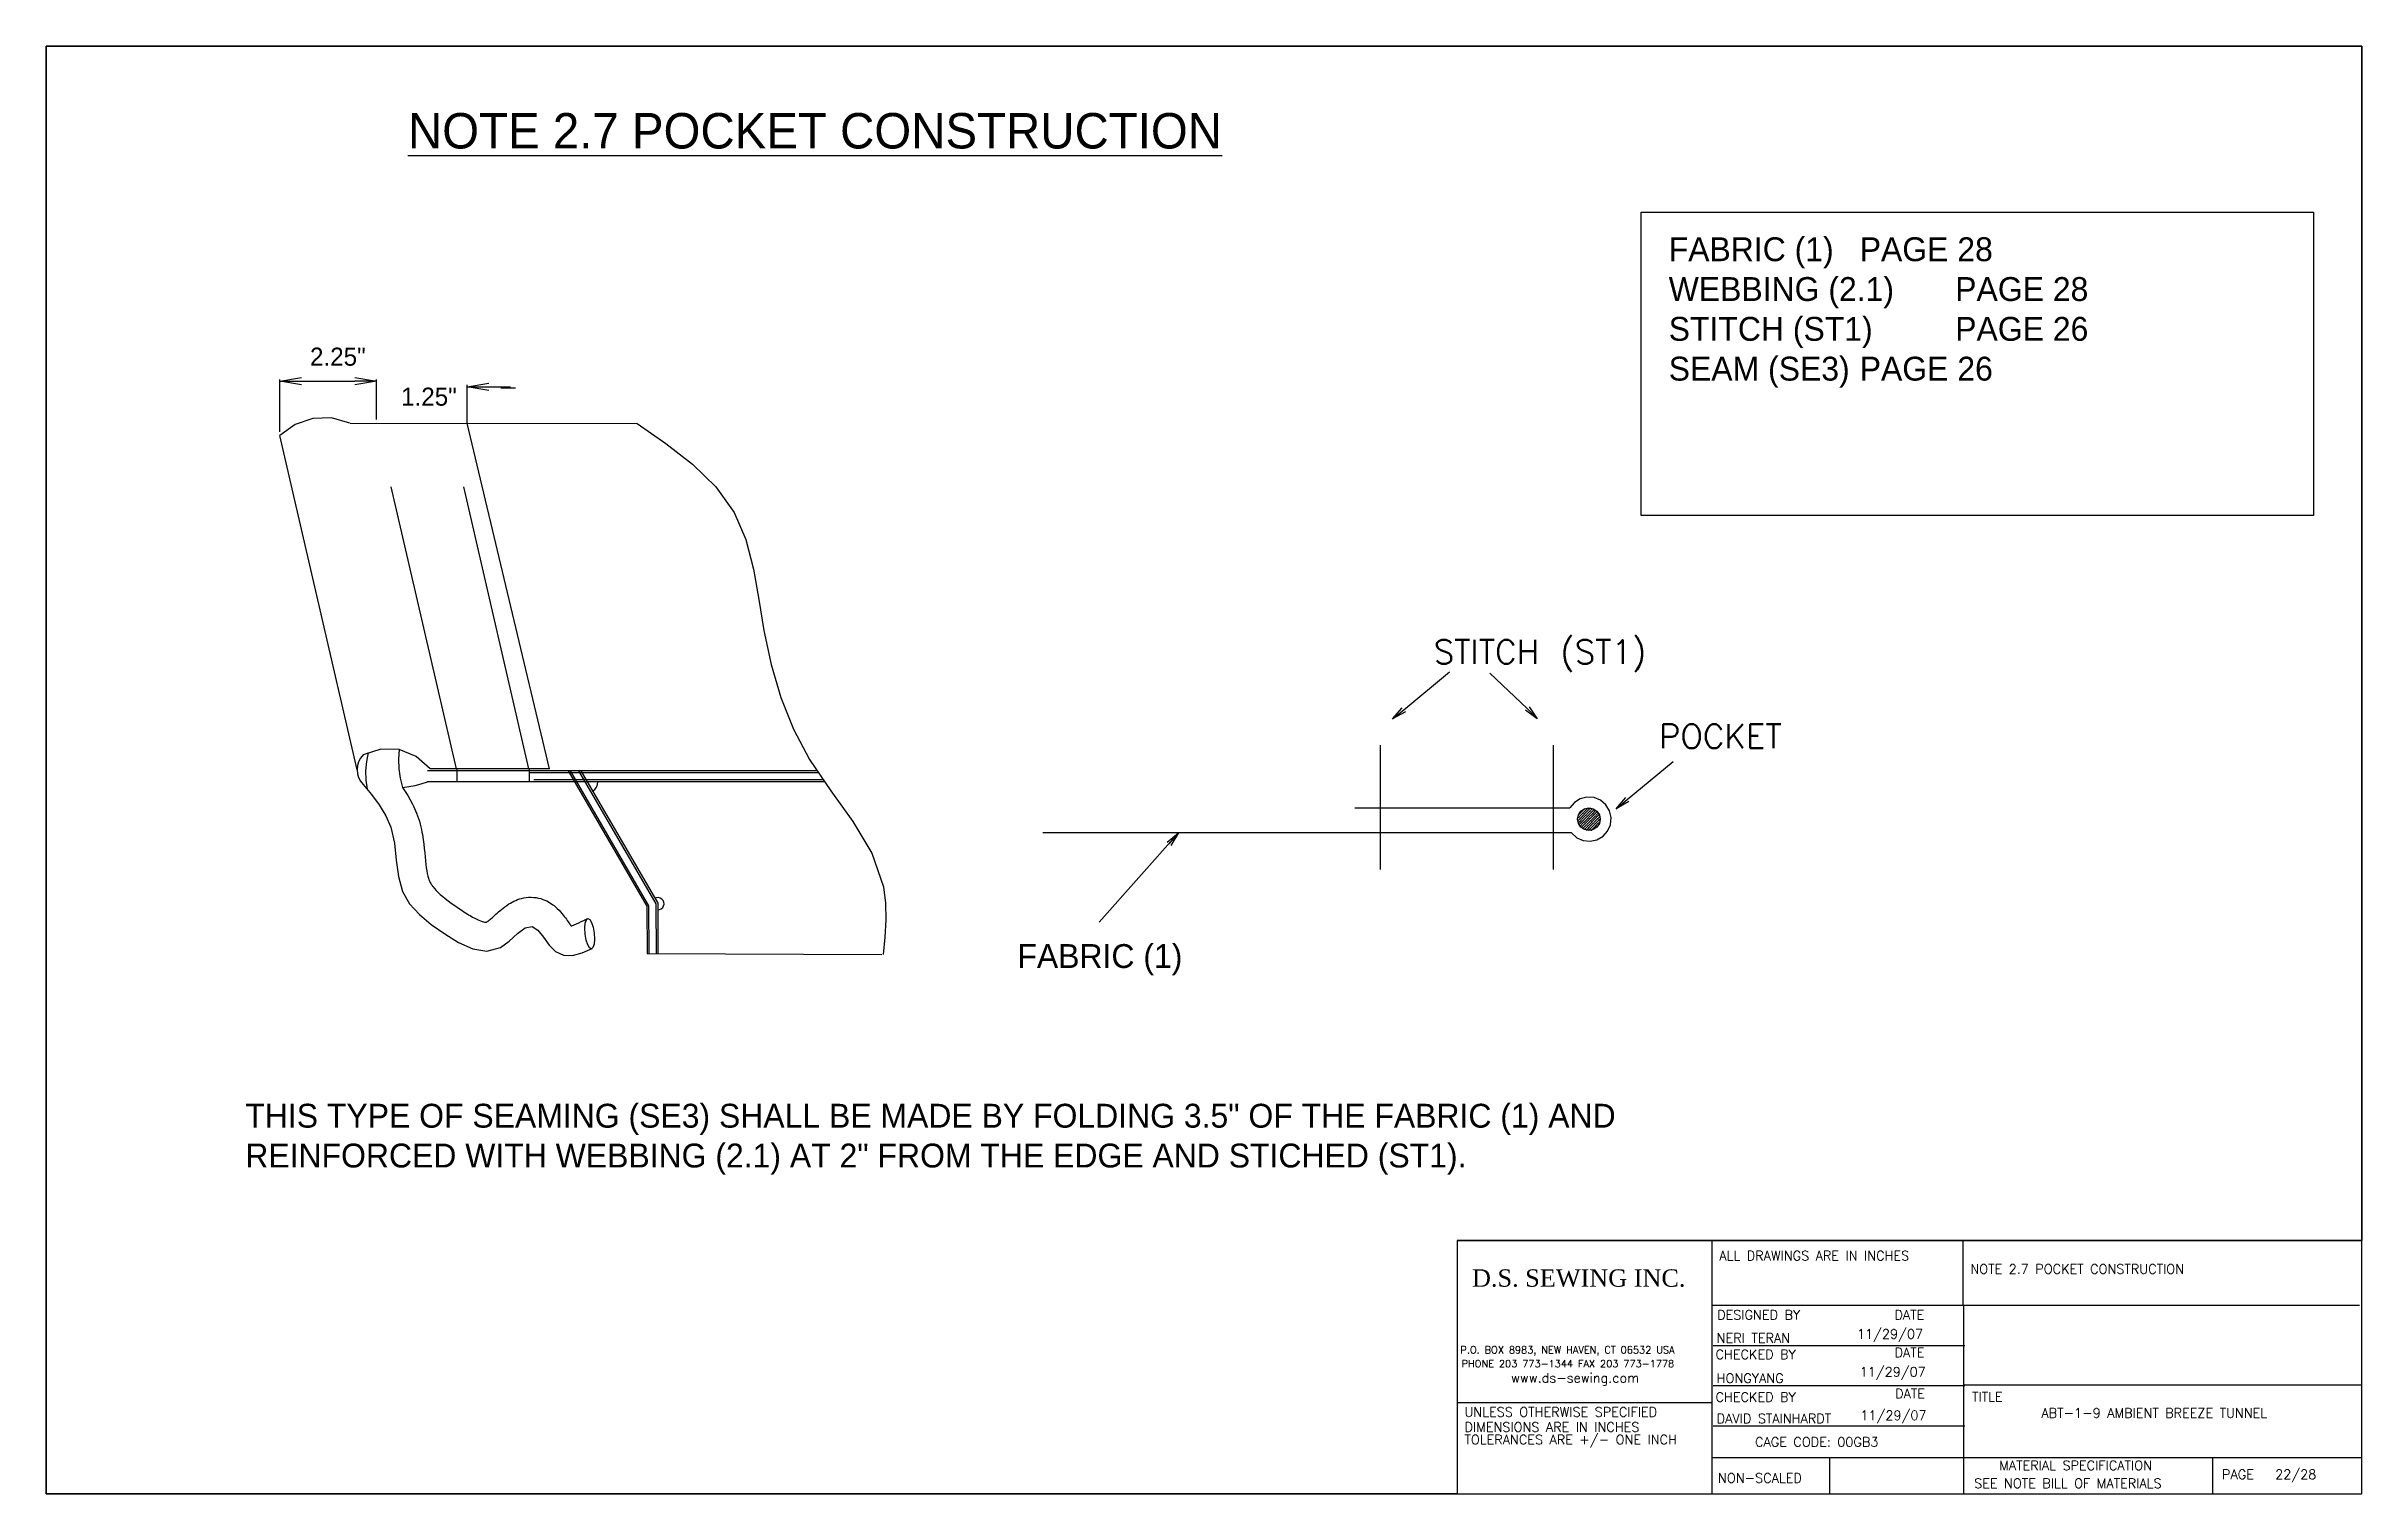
# Paper-space layout 'P22' of a CAD drawing. Header units: inches. Extents: x -62 to 16, y -1703 to 10.
# Drawn here: x 0 to 16, y 0 to 10 of the extents above.
# The model-space entities are those that its viewports show. They can reach past a viewport. Long polylines and large blocks are cut down to what shows.
import ezdxf

# ---------------------------------------------------------------- set-up
doc = ezdxf.new("R2010")
doc.units = ezdxf.units.IN
doc.header["$MEASUREMENT"] = 0
doc.linetypes.add('HIDDEN', pattern=[0.375, 0.25, -0.125])
for name, color, linetype in [('DIMENSION', 7, 'Continuous'), ('Object', 7, 'Continuous'), ('STECH', 7, 'HIDDEN'), ('TEXT', 7, 'Continuous'), ('Title Block', 7, 'Continuous'), ('Viewport', 7, 'Continuous')]:
    doc.layers.add(name, color=color, linetype=linetype)
doc.styles.add('Roman', font='romans')
doc.styles.add('style1', font='txt.shx')

# ---------------------------------------------------------------- blocks, each defined once
blk = doc.blocks.new('_OPEN')
at = {"color": 0, "linetype": 'ByBlock'}
for p, q in [((-1, 0.17), (0, 0)), ((0, 0), (-1, -0.17)), ((0, 0), (-1, 0))]:
    blk.add_line(p, q, dxfattribs=at)

msp = doc.modelspace()

# ---------------------------------------------------------------- hatches: boundary and pattern name
at = {"layer": 'Object'}
h = msp.add_hatch(dxfattribs=at)
h.set_pattern_fill('ANSI35', color=256, scale=2, style=0)
h.set_pattern_definition([(45, (-4034.32377, -25.76067), (-0.35355339, 0.35355339), []), (45, (-4033.9702, -25.76067), (-0.35355339, 0.35355339), [0.625, -0.125, 0, -0.125])])
h.paths.add_polyline_path([(9770.74961, -1114.52875, 1), (9767.62746, -1114.52875, 1)])

# ---------------------------------------------------------------- linework, layer by layer
at = {"layer": 'DIMENSION'}
for p, q in [((9618.82972, -1054.91622), (9620.82972, -1054.91622)), ((9598.93576, -1107.69286), (9588.24404, -1061.52653)), ((9597.98386, -1059.80951), (9637.66513, -1059.87218)), ((9625.53874, -1107.57521), (9614.13772, -1059.83502)), ((9740.32285, -1104.3177), (9740.32285, -1121.5066)), ((9764.26708, -1104.3177), (9764.26708, -1121.5066)), ((9662.49509, -1107.8688), (9608.65743, -1107.8688)), ((9654.29407, -1109.3688), (9608.65743, -1109.3688)), ((9663.52815, -1109.3688), (9608.65743, -1109.3688)), ((9736.81485, -1112.96797), (9766.55133, -1112.96797)), ((9766.79008, -1116.43618), (9693.7259, -1116.43618))]:
    msp.add_line(p, q, dxfattribs=at)
at = {"layer": 'Object', "ltscale": 0.015}
for p, q in [((9588.24404, -1061.02653), (9588.24404, -1053.77242)), ((9591.24404, -1054.02242), (9598.63573, -1054.02242)), ((9601.63573, -1059.31528), (9601.63573, -1053.77242)), ((9639.011, -1133.11047), (9671.47425, -1133.21767))]:
    msp.add_line(p, q, dxfattribs=at)
at = {"layer": 'Object'}
for p, q in [((9625.54338, -1107.57521), (9609.01831, -1107.57521)), ((9612.71332, -1107.57521), (9612.71332, -1109.3688)), ((9622.71332, -1107.57521), (9622.71332, -1109.3688))]:
    msp.add_line(p, q, dxfattribs=at)
msp.add_circle((9769.18853, -1114.52875), 1.56108, dxfattribs=at)
for centre, radius, start, end in [((9594.34094, -1067.68644), 8.66698, 65.3466073, 134.7054597), ((9601.80109, -1107.69286), 2.86532, 134.8718063, 225.1281937), ((9603.27015, -1112.07023), 7.29703, 38.0251216, 118.5783549), ((9603.65714, -1095.49536), 14.74704, 276.0702646, 289.8202445), ((9769.18853, -1114.52875), 3.06445, 218.4944738, 149.3815758)]:
    msp.add_arc(centre, radius, start, end, dxfattribs=at)
at = {"layer": 'Object', "ltscale": 0.015}
for centre, radius, start, end in [((9611.2629, -1108.14867), 11.14285, 165.3276853, 191.7027109), ((9616.43051, -1106.52117), 11.78942, 172.2176902, 197.9765495), ((9630.72024, -1109.3688), 1.48823, 300.1830848, 360)]:
    msp.add_arc(centre, radius, start, end, dxfattribs=at)
msp.add_spline([(9637.66513, -1059.87218), (9651.04689, -1072.17963), (9655.17582, -1088.47092), (9661.47788, -1106.28274), (9671.69154, -1123.87734), (9671.66069, -1133.21828)], degree=3, dxfattribs=at)
at = {"layer": 'STECH', "ltscale": 0.015}
for p, q in [((9612.69652, -1107.57521), (9601.63573, -1059.81528)), ((9622.69652, -1107.57521), (9611.63939, -1059.83108)), ((9662.66317, -1108.1188), (9608.65743, -1108.1188)), ((9663.35228, -1109.1188), (9608.65743, -1109.1188)), ((9628.40176, -1107.8688), (9639.23725, -1126.49869)), ((9629.5586, -1107.8688), (9640.23628, -1126.22736)), ((9640.23628, -1126.22736), (9640.261, -1133.10598)), ((9639.23725, -1126.49869), (9639.261, -1133.10957))]:
    msp.add_line(p, q, dxfattribs=at)
at = {"layer": 'TEXT', "ltscale": 0.015}
for p, q in [((9614.13772, -1059.83502), (9614.13772, -1054.52353)), ((9617.13772, -1054.77353), (9620.13772, -1054.77353)), ((9628.11255, -1107.8688), (9638.98749, -1126.56652)), ((9629.84781, -1107.8688), (9640.48604, -1126.15953)), ((9640.48604, -1126.15953), (9640.51099, -1133.10508)), ((9638.98749, -1126.56652), (9639.011, -1133.11047))]:
    msp.add_line(p, q, dxfattribs=at)
at = {"layer": 'TEXT'}
for p, q in [((9743.60292, -1099.41836), (9749.93465, -1094.15644)), ((9760.66434, -1099.25153), (9755.47814, -1094.34126)), ((9774.49394, -1111.81676), (9780.82567, -1106.55484)), ((9701.50904, -1128.75333), (9712.44458, -1116.43618))]:
    msp.add_line(p, q, dxfattribs=at)
at = {"layer": 'TEXT', "ltscale": 0.015}
msp.add_arc((9640.52018, -1126.21225), 0.84504, 267.9029688, 120.3871627, dxfattribs=at)
msp.add_ellipse((9631.08139, -1130.34646), major_axis=(-0.23688, 2.10838), ratio=0.291868485, dxfattribs=at)
for points, knots in [([(9599.77954, -1109.72348), (9601.33521, -1111.58012), (9604.87798, -1115.80831), (9603.74389, -1125.04767), (9610.66559, -1130.31304), (9618.12559, -1134.74544), (9623.29209, -1127.0394), (9626.08446, -1134.43802), (9629.53995, -1133.29009), (9631.43354, -1132.40104)], [0, 0, 0, 0, 7.066720837, 16.093264731, 24.334667532, 32.288245109, 37.542032872, 42.285143413, 47.540014442, 47.540014442, 47.540014442, 47.540014442]), ([(9605.21661, -1110.15971), (9605.70799, -1110.85989), (9606.18569, -1111.6199), (9606.80631, -1112.85128), (9606.99149, -1113.25997), (9607.35253, -1114.17914), (9607.5221, -1114.70392), (9607.78629, -1115.70858), (9607.88679, -1116.197), (9608.12366, -1117.57699), (9608.20893, -1118.42391), (9608.35743, -1119.9665), (9608.42063, -1120.66264), (9608.58536, -1121.84855), (9608.68787, -1122.33489), (9608.83632, -1122.80025), (9608.87178, -1122.89733), (9608.96485, -1123.12357), (9609.03276, -1123.26043), (9609.20238, -1123.55016), (9609.30341, -1123.70093), (9609.6733, -1124.18579), (9610.00861, -1124.54427), (9610.85882, -1125.30729), (9611.37217, -1125.71051), (9612.22468, -1126.32399), (9612.5085, -1126.52132), (9613.09864, -1126.92219), (9613.41001, -1127.13002), (9614.00402, -1127.51734), (9614.29146, -1127.69905), (9615.01043, -1128.12897), (9615.42093, -1128.34675), (9616.11016, -1128.64977), (9616.38617, -1128.73228), (9616.67169, -1128.78638), (9616.73878, -1128.78785), (9616.77995, -1128.78646), (9616.78625, -1128.78576), (9616.7893, -1128.78536)], [3.416308279, 3.416308279, 3.416308279, 3.416308279, 5.534611753, 5.534611753, 6.521734335, 6.521734335, 7.660949818, 7.660949818, 8.800165301, 8.800165301, 10.994648739, 10.994648739, 13.189132177, 13.189132177, 15.383615615, 15.383615615, 16.05417798, 16.05417798, 17.1479012, 17.1479012, 18.241624421, 18.241624421, 20.500443535, 20.500443535, 22.759262649, 22.759262649, 23.800987147, 23.800987147, 24.833642936, 24.833642936, 25.866298724, 25.866298724, 27.54332583, 27.54332583, 29.220352936, 29.220352936, 30.330788614, 30.330788614, 30.749031048, 30.749031048, 30.749031048, 30.749031048]), ([(9616.7893, -1128.78536), (9616.79196, -1128.78418), (9616.79726, -1128.78173), (9616.82513, -1128.76611), (9616.90701, -1128.71542), (9617.14975, -1128.52968), (9617.30862, -1128.39713), (9617.6739, -1128.07483), (9617.88044, -1127.88541), (9618.34019, -1127.46915), (9618.59282, -1127.24229), (9619.17459, -1126.76265), (9619.50185, -1126.50838), (9620.18807, -1126.07965), (9620.4999, -1125.90653), (9621.19119, -1125.61784), (9621.55198, -1125.49731), (9622.38594, -1125.33617), (9622.86166, -1125.29788), (9623.57741, -1125.35858), (9623.79423, -1125.39094), (9624.43647, -1125.53237), (9624.81766, -1125.67601), (9625.47371, -1125.99699), (9625.75046, -1126.17377), (9626.22709, -1126.52416), (9626.4277, -1126.69838), (9626.94841, -1127.19392), (9627.20364, -1127.49758), (9627.64316, -1128.05535), (9627.82532, -1128.31087), (9628.15041, -1128.77378), (9628.29271, -1128.98112), (9628.44972, -1129.20231), (9628.48099, -1129.24594), (9628.51088, -1129.28713)], [31.895354009, 31.895354009, 31.895354009, 31.895354009, 32.272198812, 32.272198812, 33.025888419, 33.025888419, 33.779578026, 33.779578026, 34.533267633, 34.533267633, 35.28695724, 35.28695724, 36.040646847, 36.040646847, 36.538870976, 36.538870976, 36.952928299, 36.952928299, 37.366985621, 37.366985621, 37.542052257, 37.542052257, 37.8876944, 37.8876944, 38.233336542, 38.233336542, 38.578978685, 38.578978685, 39.254054101, 39.254054101, 39.929129516, 39.929129516, 40.604204932, 40.604204932, 40.780703304, 40.780703304, 40.780703304, 40.780703304]), ([(9628.51088, -1129.28713), (9628.6387, -1129.24537), (9628.78884, -1129.19042), (9629.32691, -1128.97362), (9629.77939, -1128.76272), (9630.46236, -1128.42788), (9630.65037, -1128.33451), (9630.84451, -1128.23808)], [45.956628093, 45.956628093, 45.956628093, 45.956628093, 46.62262596, 46.62262596, 48.100766738, 48.100766738, 48.634948047, 48.634948047, 48.634948047, 48.634948047])]:
    msp.add_open_spline(points, degree=3, knots=knots, dxfattribs=at)

# ---------------------------------------------------------------- block references
at = {"layer": 'DIMENSION', "xscale": 1.999999999999789, "yscale": 2, "zscale": 2, "rotation": 49.23937985794581}
msp.add_blockref('_OPEN', (9712.44458, -1116.43618), dxfattribs=at)
at = {"layer": 'Object', "ltscale": 0.015, "xscale": 3, "yscale": 3, "zscale": 3, "rotation": 180}
msp.add_blockref('_OPEN', (9588.24404, -1054.02242), dxfattribs=at)
at = {"layer": 'Object', "ltscale": 0.015, "xscale": 3, "yscale": 3, "zscale": 3}
msp.add_blockref('_OPEN', (9601.63573, -1054.02242), dxfattribs=at)
at = {"layer": 'TEXT', "ltscale": 0.015, "xscale": 3, "yscale": 3, "zscale": 3, "rotation": 180}
msp.add_blockref('_OPEN', (9614.13772, -1054.77353), dxfattribs=at)
at = {"layer": 'TEXT', "yscale": 2, "zscale": 2}
for p, xscale, rotation in [((9742.05687, -1100.68711), 2.00000000000005, 219.3734973823844), ((9762.05687, -1100.68711), 2.000000000000007, 314.1277901173744), ((9772.94788, -1113.0855), 2.00000000000005, 219.3734973823844)]:
    msp.add_blockref('_OPEN', p, dxfattribs=dict(at, xscale=xscale, rotation=rotation))

# ---------------------------------------------------------------- texts
at = {"layer": 'DIMENSION', "insert": (9596.28177, -1050.64311), "char_height": 2.5, "attachment_point": 5}
msp.add_mtext('2.25"', dxfattribs=at)
at = {"layer": 'Object', "char_height": 3.3, "width": 210.3834797, "attachment_point": 1}
for s, insert in [('\\pt91.8192;{\\C0;               \\H1.485x;\\LNOTE 2.7 POCKET CONSTRUCTION}', (9587.57959, -1016.95806)), ('\\pt91.8192;{\\C0;THIS TYPE OF SEAMING (SE3) SHALL BE MADE BY FOLDING 3.5" OF THE FABRIC (1) AND REINFORCED WITH WEBBING (2.1) AT 2" FROM THE EDGE AND STICHED (ST1). }', (9583.48757, -1153.86206))]:
    msp.add_mtext(s, dxfattribs=dict(at, insert=insert))
at = {"layer": 'TEXT', "ltscale": 0.015, "style": 'style1'}
for s, p in [('STITCH (ST1)', (9747.73592, -1093.05731)), ('POCKET', (9778.86205, -1104.72449))]:
    msp.add_text(s, height=3.3, dxfattribs=at).set_placement(p)
at = {"layer": 'TEXT', "insert": (9780.21262, -1034.12867), "char_height": 3.3, "width": 210.3834797, "attachment_point": 1}
msp.add_mtext('FABRIC (1) ^IPAGE 28\\PWEBBING (2.1)^IPAGE 28\\PSTITCH (ST1)^IPAGE 26\\PSEAM (SE3)^IPAGE 26', dxfattribs=at)
at = {"layer": 'TEXT', "ltscale": 0.015, "insert": (9608.86842, -1056.16829), "char_height": 2.5, "attachment_point": 5}
msp.add_mtext('1.25"', dxfattribs=at)
at = {"layer": 'TEXT', "linetype": 'Continuous', "insert": (9690.19882, -1131.79917), "char_height": 3.3, "width": 37.7677724, "attachment_point": 1}
msp.add_mtext('FABRIC (1)', dxfattribs=at)

psp = doc.layouts.new('P22')

# ---------------------------------------------------------------- linework, layer by layer
at = {"layer": 'TEXT'}
psp.add_lwpolyline([(11.022, 8.853), (15.666, 8.853), (15.666, 6.758), (11.022, 6.758)], close=True, dxfattribs=at)
at = {"layer": 'Title Block'}
for p, q in [((16, 10), (0, 10)), ((0, 10), (0, 0)), ((16, 0), (16, 10)), ((9.75, 1.75), (16, 1.75)), ((11.511, 1.302), (11.511, 1.75)), ((13.245, 1.302), (13.245, 1.75)), ((11.511, 1.302), (11.75, 1.302)), ((11.511, 0), (11.511, 1.302)), ((11.75, 1.302), (13.25, 1.302)), ((13.25, 1.302), (13.707, 1.302)), ((13.25, 0), (13.25, 1.302)), ((13.692, 1.302), (15.984, 1.302)), ((11.518, 1.024), (13.257, 1.024)), ((11.75, 1.024), (13.25, 1.024)), ((11.518, 0.747), (13.257, 0.747)), ((11.75, 0.747), (13.25, 0.747)), ((13.25, 0.752), (16, 0.752)), ((9.75, 0.63), (11.511, 0.63)), ((11.518, 0.469), (13.257, 0.469)), ((11.511, 0.25), (16, 0.25)), ((12.325, 0), (12.325, 0.25)), ((14.971, 0), (14.971, 0.25)), ((0, 0), (16, 0)), ((0, 0), (16, 0))]:
    psp.add_line(p, q, dxfattribs=at)
at = {"layer": 'Viewport'}
psp.add_lwpolyline([(0, 10), (9.88, 10), (9.88, 10), (16, 10), (16, 1.75), (9.75, 1.75), (9.75, 0), (0, 0)], close=True, dxfattribs=at)

# ---------------------------------------------------------------- texts
at = {"layer": 'TEXT', "ltscale": 0.015, "insert": (9.852, 1.55), "char_height": 0.12, "width": 1.77851, "attachment_point": 1, "style": 'style1'}
psp.add_mtext('{\\fTimes New Roman|b0|i0|c0|p18;D.S. SEWING INC.}', dxfattribs=at)
at = {"layer": 'Title Block', "style": 'Roman'}
for s, height, p in [('ALL DRAWINGS ARE IN INCHES', 0.065, (11.561, 1.612)), ('NOTE 2.7 POCKET CONSTRUCTION', 0.065, (13.296, 1.52)), ('DESIGNED BY', 0.065, (11.546, 1.203)), ('11/29/07', 0.065, (12.512, 1.071)), ('DATE', 0.065, (12.771, 1.203)), ('P.O. BOX 8983, NEW HAVEN, CT 06532 USA', 0.0494, (9.772, 0.969)), ('CHECKED BY', 0.065, (11.535, 0.93)), ('NERI TERAN', 0.065, (11.543, 1.043)), ('DATE', 0.065, (12.772, 0.943)), ('PHONE 203 773-1344 FAX 203 773-1778', 0.0494, (9.78, 0.873)), ('www.ds-sewing.com', 0.065, (10.122, 0.768)), ('HONGYANG', 0.065, (11.543, 0.765)), ('11/29/07', 0.065, (12.531, 0.809)), ('CHECKED BY', 0.065, (11.535, 0.635)), ('DATE', 0.065, (12.776, 0.659)), ('TITLE', 0.065, (13.307, 0.637)), ('UNLESS OTHERWISE SPECIFIED', 0.065, (9.8, 0.532)), ('DIMENSIONS ARE IN INCHES', 0.065, (9.8, 0.428)), ('DAVID STAINHARDT', 0.065, (11.543, 0.487)), ('11/29/07', 0.065, (12.536, 0.509)), ('ABT-1-9 AMBIENT BREEZE TUNNEL', 0.065, (13.787, 0.525)), ('TOLERANCES ARE +/- ONE INCH', 0.065, (9.8, 0.341)), ('CAGE CODE: 00GB3', 0.065, (11.808, 0.325)), ('MATERIAL SPECIFICATION', 0.065, (13.495, 0.163)), ('PAGE', 0.065, (15.035, 0.101)), ('22/28', 0.065, (15.402, 0.101)), ('NON-SCALED', 0.065, (11.552, 0.076)), ('SEE NOTE BILL OF MATERIALS', 0.065, (13.322, 0.039))]:
    psp.add_text(s, height=height, dxfattribs=at).set_placement(p)

# ---------------------------------------------------------------- viewports
at = {"layer": 'Viewport'}
vp = psp.add_viewport(center=(8, 5), size=(16, 10), view_center_point=(9715.98871, -1107.73887), view_height=199.9999972, dxfattribs=at)
vp.dxf.flags = 0x10000  # cut along an outline
vp.dxf.clipping_boundary_handle = psp.add_lwpolyline([(0, 10), (9.88, 10), (9.88, 10), (16, 10), (16, 1.75), (9.75, 1.75), (9.75, 0), (0, 0)], format="xyb", close=True, dxfattribs={"invisible": 1}).dxf.handle

doc.saveas('drawing.dxf')
